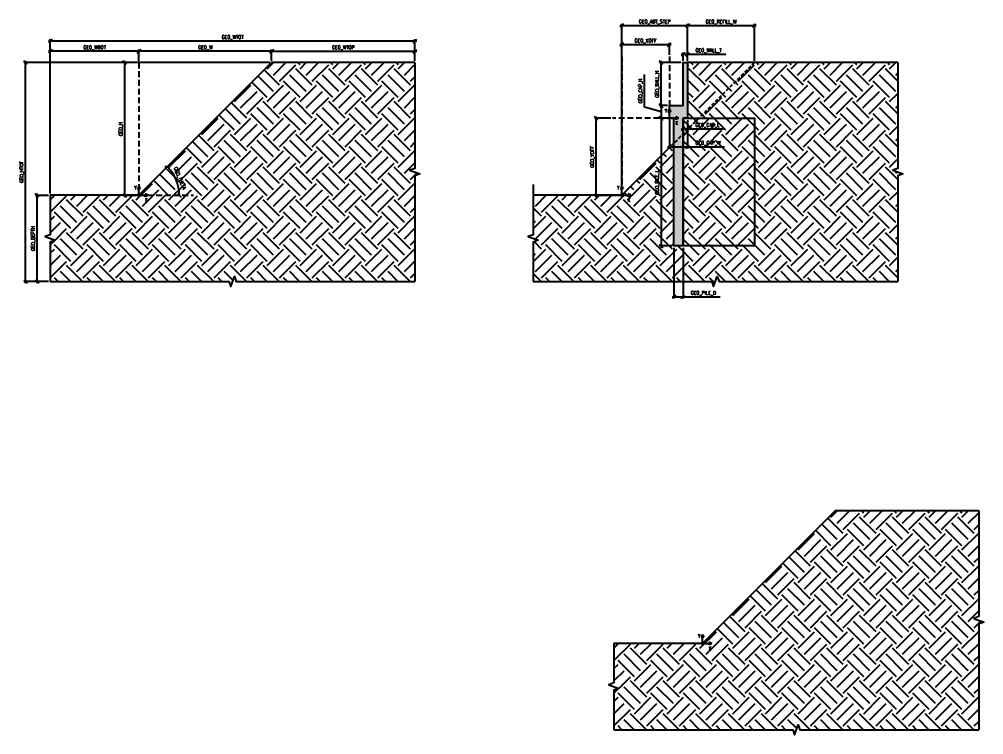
# Model space of a CAD drawing. Header units: millimetres. Extents: x -137513 to 317531, y -53692 to 125625.
# Drawn here: x -3394 to 102371, y -53692 to 24749 of the extents above; entities that cross this region are included whole.
import ezdxf

# ---------------------------------------------------------------- set-up
doc = ezdxf.new("R2010")
doc.units = ezdxf.units.MM
doc.linetypes.add('DASHED', pattern=[19.05, 12.7, -6.35])
for name, color, linetype in [('01', 1, 'Continuous'), ('04', 4, 'Continuous'), ('05', 5, 'Continuous'), ('07', 7, 'Continuous'), ('08', 8, 'Continuous'), ('09', 9, 'Continuous'), ('Concreto_09', 9, 'Continuous'), ('Coordinates_03', 3, 'Continuous'), ('Coordinates_06', 6, 'Continuous'), ('Cota_07', 7, 'Continuous'), ('Soil_27', 27, 'Continuous')]:
    doc.layers.add(name, color=color, linetype=linetype)
doc.styles.add('Romans', font='romans.shx', dxfattribs={"width": 0.9, "height": 400})
doc.dimstyles.new('AUTO 1-200 (1-200)', dxfattribs={"dimscale": 200, "dimtxt": 400, "dimasz": 2, "dimexe": 1, "dimexo": 1, "dimgap": 1, "dimtad": 1, "dimdec": 0, "dimlfac": 0.1, "dimzin": 0, "dimdsep": 46, "dimtxsty": 'Romans', "dimblk1": 'OBLIQUE', "dimblk2": 'OBLIQUE', "dimsah": 1, "dimcen": 2, "dimdle": 1, "dimclrd": 7, "dimclre": 7, "dimclrt": 167, "dimazin": 2, "dimtfac": 1, "dimtdec": 0, "dimtmove": 0, "dimatfit": 3, "dimfxl": 0, "dimfrac": 1, "dimarcsym": 0})
doc.dimstyles.new('C 1-200 (1-200)', dxfattribs={"dimscale": 200, "dimtxt": 400, "dimasz": 2, "dimexe": 1, "dimexo": 1, "dimgap": 1, "dimtad": 1, "dimdec": 0, "dimlfac": 0.1, "dimzin": 0, "dimdsep": 46, "dimtxsty": 'Romans', "dimblk1": 'OBLIQUE', "dimblk2": 'OBLIQUE', "dimsah": 1, "dimcen": 2, "dimdle": 1, "dimclrd": 7, "dimclre": 7, "dimclrt": 150, "dimazin": 2, "dimtfac": 1, "dimtdec": 0, "dimtmove": 0, "dimatfit": 3, "dimfxl": 0, "dimfrac": 1, "dimarcsym": 0})

# ---------------------------------------------------------------- blocks, each defined once
blk = doc.blocks.new('_Oblique')
at = {"color": 0, "linetype": 'ByBlock', "lineweight": -2}
blk.add_line((-0.5, -0.5), (0.5, 0.5), dxfattribs=at)
blk = doc.blocks.new('*D3')
at = {"layer": 'Cota_07', "color": 7, "linetype": 'ByBlock', "lineweight": -2, "transparency": 16777216}
for p, q in [((8169, 5247), (8169, 20200)), ((24076, 20000), (7969, 20000)), ((9524, 5447), (7969, 5447))]:
    blk.add_line(p, q, dxfattribs=at)
at = {"layer": 'DEFPOINTS', "color": 0, "transparency": 16777216}
for p in [(8169, 20000), (24276, 20000), (9724, 5447)]:
    blk.add_point(p, dxfattribs=at)
at = {"layer": 'Cota_07', "color": 7, "lineweight": -2, "transparency": 16777216, "xscale": 400, "yscale": 400, "zscale": 400}
for p, rotation in [((8169, 20000), 90), ((8169, 5447), 270)]:
    blk.add_blockref('_Oblique', p, dxfattribs=dict(at, rotation=rotation))
at = {"layer": 'Cota_07', "color": 150, "transparency": 16777216, "insert": (7750, 12724), "char_height": 400, "attachment_point": 5, "rotation": 90, "style": 'Romans'}
blk.add_mtext('GEO_H', dxfattribs=at)
blk = doc.blocks.new('*D4')
at = {"layer": 'Cota_07', "color": 7, "linetype": 'ByBlock', "lineweight": -2, "transparency": 16777216}
blk.add_arc((9724, 5447), 4435, 0, 45, dxfattribs=at)
at = {"layer": 'DEFPOINTS', "color": 0, "transparency": 16777216}
for p in [(17284, 13008), (14008, 6595), (9724, 5447), (9724, 5447), (15724, 5447)]:
    blk.add_point(p, dxfattribs=at)
at = {"layer": 'Cota_07', "color": 7, "lineweight": -2, "transparency": 16777216, "xscale": 400, "yscale": 400, "zscale": 400}
for p, rotation in [((12860, 8584), 135), ((14159, 5447), 270)]:
    blk.add_blockref('_Oblique', p, dxfattribs=dict(at, rotation=rotation))
at = {"layer": 'Cota_07', "color": 150, "transparency": 16777216, "insert": (14209, 7305), "char_height": 400, "attachment_point": 5, "rotation": 292.5, "style": 'Romans'}
blk.add_mtext('GEO_THETA', dxfattribs=at)
blk = doc.blocks.new('*D5')
at = {"layer": 'Cota_07', "color": 7, "linetype": 'ByBlock', "lineweight": -2, "transparency": 16777216}
for p, q in [((24076, 21238), (40200, 21238)), ((24276, 20200), (24276, 21438)), ((40000, 20200), (40000, 21438))]:
    blk.add_line(p, q, dxfattribs=at)
at = {"layer": 'DEFPOINTS', "color": 0, "transparency": 16777216}
for p in [(40000, 21238), (24276, 20000), (40000, 20000)]:
    blk.add_point(p, dxfattribs=at)
at = {"layer": 'Cota_07', "color": 7, "lineweight": -2, "transparency": 16777216, "xscale": 400, "yscale": 400, "zscale": 400, "rotation": 180}
blk.add_blockref('_Oblique', (24276, 21238), dxfattribs=at)
at = {"layer": 'Cota_07', "color": 7, "lineweight": -2, "transparency": 16777216, "xscale": 400, "yscale": 400, "zscale": 400}
blk.add_blockref('_Oblique', (40000, 21238), dxfattribs=at)
at = {"layer": 'Cota_07', "color": 150, "transparency": 16777216, "insert": (32138, 21657), "char_height": 400, "attachment_point": 5, "style": 'Romans'}
blk.add_mtext('GEO_WTOP', dxfattribs=at)
blk = doc.blocks.new('*D6')
at = {"layer": 'Cota_07', "color": 7, "linetype": 'ByBlock', "lineweight": -2, "transparency": 16777216}
for p, q in [((24476, 21238), (9524, 21238)), ((9724, 20200), (9724, 21438)), ((24276, 20200), (24276, 21438))]:
    blk.add_line(p, q, dxfattribs=at)
at = {"layer": 'DEFPOINTS', "color": 0, "transparency": 16777216}
for p in [(9724, 21238), (9724, 20000), (24276, 20000)]:
    blk.add_point(p, dxfattribs=at)
at = {"layer": 'Cota_07', "color": 7, "lineweight": -2, "transparency": 16777216, "xscale": 400, "yscale": 400, "zscale": 400, "rotation": 180}
blk.add_blockref('_Oblique', (9724, 21238), dxfattribs=at)
at = {"layer": 'Cota_07', "color": 7, "lineweight": -2, "transparency": 16777216, "xscale": 400, "yscale": 400, "zscale": 400}
blk.add_blockref('_Oblique', (24276, 21238), dxfattribs=at)
at = {"layer": 'Cota_07', "color": 167, "transparency": 16777216, "insert": (17000, 21657), "char_height": 400, "attachment_point": 5, "style": 'Romans'}
blk.add_mtext('GEO_W', dxfattribs=at)
blk = doc.blocks.new('*D7')
at = {"layer": 'Cota_07', "color": 7, "linetype": 'ByBlock', "lineweight": -2, "transparency": 16777216}
for p, q in [((9924, 21238), (-200, 21238)), ((0, 5647), (0, 21438)), ((9724, 20200), (9724, 21438))]:
    blk.add_line(p, q, dxfattribs=at)
at = {"layer": 'DEFPOINTS', "color": 0, "transparency": 16777216}
for p in [(0, 21238), (9724, 20000), (0, 5447)]:
    blk.add_point(p, dxfattribs=at)
at = {"layer": 'Cota_07', "color": 7, "lineweight": -2, "transparency": 16777216, "xscale": 400, "yscale": 400, "zscale": 400, "rotation": 180}
blk.add_blockref('_Oblique', (0, 21238), dxfattribs=at)
at = {"layer": 'Cota_07', "color": 7, "lineweight": -2, "transparency": 16777216, "xscale": 400, "yscale": 400, "zscale": 400}
blk.add_blockref('_Oblique', (9724, 21238), dxfattribs=at)
at = {"layer": 'Cota_07', "color": 150, "transparency": 16777216, "insert": (4862, 21657), "char_height": 400, "attachment_point": 5, "style": 'Romans'}
blk.add_mtext('GEO_WBOT', dxfattribs=at)
blk = doc.blocks.new('*D8')
at = {"layer": 'Cota_07', "color": 7, "linetype": 'ByBlock', "lineweight": -2, "transparency": 16777216}
for p, q in [((40200, 22356), (-200, 22356)), ((0, 5647), (0, 22556)), ((40000, 20200), (40000, 22556))]:
    blk.add_line(p, q, dxfattribs=at)
at = {"layer": 'DEFPOINTS', "color": 0, "transparency": 16777216}
for p in [(0, 22356), (40000, 20000), (0, 5447)]:
    blk.add_point(p, dxfattribs=at)
at = {"layer": 'Cota_07', "color": 7, "lineweight": -2, "transparency": 16777216, "xscale": 400, "yscale": 400, "zscale": 400, "rotation": 180}
blk.add_blockref('_Oblique', (0, 22356), dxfattribs=at)
at = {"layer": 'Cota_07', "color": 7, "lineweight": -2, "transparency": 16777216, "xscale": 400, "yscale": 400, "zscale": 400}
blk.add_blockref('_Oblique', (40000, 22356), dxfattribs=at)
at = {"layer": 'Cota_07', "color": 167, "transparency": 16777216, "insert": (20000, 22775), "char_height": 400, "attachment_point": 5, "style": 'Romans'}
blk.add_mtext('GEO_WTOT', dxfattribs=at)
blk = doc.blocks.new('*D9')
at = {"layer": 'Cota_07', "color": 7, "linetype": 'ByBlock', "lineweight": -2, "transparency": 16777216}
for p, q in [((65157, 15110), (65157, 18682)), ((66987, 14595), (65157, 15110)), ((67698, 15295), (66787, 15295)), ((66987, 15495), (66987, 13695)), ((67698, 13895), (66787, 13895))]:
    blk.add_line(p, q, dxfattribs=at)
at = {"layer": 'DEFPOINTS', "color": 0, "transparency": 16777216}
for p in [(67898, 15295), (66987, 13895), (67898, 13895)]:
    blk.add_point(p, dxfattribs=at)
at = {"layer": 'Cota_07', "color": 7, "lineweight": -2, "transparency": 16777216, "xscale": 400, "yscale": 400, "zscale": 400}
for p, rotation in [((66987, 15295), 90), ((66987, 13895), 270)]:
    blk.add_blockref('_Oblique', p, dxfattribs=dict(at, rotation=rotation))
at = {"layer": 'Cota_07', "color": 150, "transparency": 16777216, "insert": (64738, 16896), "char_height": 400, "attachment_point": 5, "rotation": 90, "style": 'Romans'}
blk.add_mtext('GEO_CAP_H', dxfattribs=at)
blk = doc.blocks.new('*D10')
at = {"layer": 'Cota_07', "color": 7, "linetype": 'ByBlock', "lineweight": -2, "transparency": 16777216}
for p, q in [((66987, 15095), (66987, 20200)), ((69198, 20000), (66787, 20000)), ((67698, 15295), (66787, 15295))]:
    blk.add_line(p, q, dxfattribs=at)
at = {"layer": 'DEFPOINTS', "color": 0, "transparency": 16777216}
for p in [(66987, 20000), (69398, 20000), (67898, 15295)]:
    blk.add_point(p, dxfattribs=at)
at = {"layer": 'Cota_07', "color": 7, "lineweight": -2, "transparency": 16777216, "xscale": 400, "yscale": 400, "zscale": 400}
for p, rotation in [((66987, 20000), 90), ((66987, 15295), 270)]:
    blk.add_blockref('_Oblique', p, dxfattribs=dict(at, rotation=rotation))
at = {"layer": 'Cota_07', "color": 150, "transparency": 16777216, "insert": (66568, 17647), "char_height": 400, "attachment_point": 5, "rotation": 90, "style": 'Romans'}
blk.add_mtext('GEO_WALL_H', dxfattribs=at)
blk = doc.blocks.new('*D11')
at = {"layer": 'Cota_07', "color": 7, "linetype": 'ByBlock', "lineweight": -2, "transparency": 16777216}
for p, q in [((67698, 13895), (66787, 13895)), ((66987, 14095), (66987, -305)), ((68198, -105), (66787, -105))]:
    blk.add_line(p, q, dxfattribs=at)
at = {"layer": 'DEFPOINTS', "color": 0, "transparency": 16777216}
for p in [(67898, 13895), (66987, -105), (68398, -105)]:
    blk.add_point(p, dxfattribs=at)
at = {"layer": 'Cota_07', "color": 7, "lineweight": -2, "transparency": 16777216, "xscale": 400, "yscale": 400, "zscale": 400}
for p, rotation in [((66987, 13895), 90), ((66987, -105), 270)]:
    blk.add_blockref('_Oblique', p, dxfattribs=dict(at, rotation=rotation))
at = {"layer": 'Cota_07', "color": 150, "transparency": 16777216, "insert": (66568, 6895), "char_height": 400, "attachment_point": 5, "rotation": 90, "style": 'Romans'}
blk.add_mtext('GEO_PILE_L', dxfattribs=at)
blk = doc.blocks.new('*D12')
at = {"layer": 'Cota_07', "color": 7, "linetype": 'ByBlock', "lineweight": -2, "transparency": 16777216}
for p, q in [((68398, -305), (68398, -5881)), ((69398, -305), (69398, -5881)), ((68198, -5681), (69398, -5681)), ((69398, -5681), (73455, -5681))]:
    blk.add_line(p, q, dxfattribs=at)
at = {"layer": 'DEFPOINTS', "color": 0, "transparency": 16777216}
for p in [(68398, -105), (69398, -105), (69398, -5681)]:
    blk.add_point(p, dxfattribs=at)
at = {"layer": 'Cota_07', "color": 7, "lineweight": -2, "transparency": 16777216, "xscale": 400, "yscale": 400, "zscale": 400, "rotation": 180}
blk.add_blockref('_Oblique', (68398, -5681), dxfattribs=at)
at = {"layer": 'Cota_07', "color": 7, "lineweight": -2, "transparency": 16777216, "xscale": 400, "yscale": 400, "zscale": 400}
blk.add_blockref('_Oblique', (69398, -5681), dxfattribs=at)
at = {"layer": 'Cota_07', "color": 150, "transparency": 16777216, "insert": (71626, -5262), "char_height": 400, "attachment_point": 5, "style": 'Romans'}
blk.add_mtext('GEO_PILE_D', dxfattribs=at)
blk = doc.blocks.new('*D13')
at = {"layer": 'Cota_07', "color": 7, "linetype": 'ByBlock', "lineweight": -2, "transparency": 16777216}
for p, q in [((67898, 13695), (67898, 10566)), ((69898, 13695), (69898, 10566)), ((67698, 10766), (69898, 10766)), ((69898, 10766), (73938, 10766))]:
    blk.add_line(p, q, dxfattribs=at)
at = {"layer": 'DEFPOINTS', "color": 0, "transparency": 16777216}
for p in [(67898, 13895), (69898, 13895), (69898, 10766)]:
    blk.add_point(p, dxfattribs=at)
at = {"layer": 'Cota_07', "color": 7, "lineweight": -2, "transparency": 16777216, "xscale": 400, "yscale": 400, "zscale": 400, "rotation": 180}
blk.add_blockref('_Oblique', (67898, 10766), dxfattribs=at)
at = {"layer": 'Cota_07', "color": 7, "lineweight": -2, "transparency": 16777216, "xscale": 400, "yscale": 400, "zscale": 400}
blk.add_blockref('_Oblique', (69898, 10766), dxfattribs=at)
at = {"layer": 'Cota_07', "color": 150, "transparency": 16777216, "insert": (72118, 11185), "char_height": 400, "attachment_point": 5, "style": 'Romans'}
blk.add_mtext('GEO_CAP_W', dxfattribs=at)
blk = doc.blocks.new('*D14')
at = {"layer": 'Cota_07', "color": 7, "linetype": 'ByBlock', "lineweight": -2, "transparency": 16777216}
for p, q in [((69198, 20910), (69898, 20910)), ((69398, 20200), (69398, 21110)), ((69898, 20200), (69898, 21110)), ((69898, 20910), (74092, 20910))]:
    blk.add_line(p, q, dxfattribs=at)
at = {"layer": 'DEFPOINTS', "color": 0, "transparency": 16777216}
for p in [(69898, 20910), (69398, 20000), (69898, 20000)]:
    blk.add_point(p, dxfattribs=at)
at = {"layer": 'Cota_07', "color": 7, "lineweight": -2, "transparency": 16777216, "xscale": 400, "yscale": 400, "zscale": 400, "rotation": 180}
blk.add_blockref('_Oblique', (69398, 20910), dxfattribs=at)
at = {"layer": 'Cota_07', "color": 7, "lineweight": -2, "transparency": 16777216, "xscale": 400, "yscale": 400, "zscale": 400}
blk.add_blockref('_Oblique', (69898, 20910), dxfattribs=at)
at = {"layer": 'Cota_07', "color": 150, "transparency": 16777216, "insert": (72195, 21329), "char_height": 400, "attachment_point": 5, "style": 'Romans'}
blk.add_mtext('GEO_WALL_T', dxfattribs=at)
blk = doc.blocks.new('*D15')
at = {"layer": 'Cota_07', "color": 7, "linetype": 'ByBlock', "lineweight": -2, "transparency": 16777216}
for p, q in [((-200, 5447), (-1649, 5447)), ((-1449, -4200), (-1449, 5647)), ((-200, -4000), (-1649, -4000))]:
    blk.add_line(p, q, dxfattribs=at)
at = {"layer": 'DEFPOINTS', "color": 0, "transparency": 16777216}
for p in [(-1449, 5447), (0, 5447), (0, -4000)]:
    blk.add_point(p, dxfattribs=at)
at = {"layer": 'Cota_07', "color": 7, "lineweight": -2, "transparency": 16777216, "xscale": 400, "yscale": 400, "zscale": 400}
for p, rotation in [((-1449, 5447), 90), ((-1449, -4000), 270)]:
    blk.add_blockref('_Oblique', p, dxfattribs=dict(at, rotation=rotation))
at = {"layer": 'Cota_07', "color": 150, "transparency": 16777216, "insert": (-1868, 724), "char_height": 400, "attachment_point": 5, "rotation": 90, "style": 'Romans'}
blk.add_mtext('GEO_DEPTH', dxfattribs=at)
blk = doc.blocks.new('*D16')
at = {"layer": 'Cota_07', "color": 7, "linetype": 'ByBlock', "lineweight": -2, "transparency": 16777216}
for p, q in [((-2713, -4200), (-2713, 20200)), ((24076, 20000), (-2913, 20000)), ((-200, -4000), (-2913, -4000))]:
    blk.add_line(p, q, dxfattribs=at)
at = {"layer": 'DEFPOINTS', "color": 0, "transparency": 16777216}
for p in [(-2713, 20000), (24276, 20000), (0, -4000)]:
    blk.add_point(p, dxfattribs=at)
at = {"layer": 'Cota_07', "color": 7, "lineweight": -2, "transparency": 16777216, "xscale": 400, "yscale": 400, "zscale": 400}
for p, rotation in [((-2713, 20000), 90), ((-2713, -4000), 270)]:
    blk.add_blockref('_Oblique', p, dxfattribs=dict(at, rotation=rotation))
at = {"layer": 'Cota_07', "color": 167, "transparency": 16777216, "insert": (-3132, 8000), "char_height": 400, "attachment_point": 5, "rotation": 90, "style": 'Romans'}
blk.add_mtext('GEO_HTOT', dxfattribs=at)
blk = doc.blocks.new('*D17')
at = {"layer": 'Cota_07', "color": 7, "linetype": 'ByBlock', "lineweight": -2, "transparency": 16777216}
for p, q in [((62474, 21982), (68098, 21982)), ((62674, 20856), (62674, 22182)), ((67898, 20856), (67898, 22182))]:
    blk.add_line(p, q, dxfattribs=at)
at = {"layer": 'DEFPOINTS', "color": 0, "transparency": 16777216}
for p in [(67898, 21982), (62674, 20656), (67898, 20656)]:
    blk.add_point(p, dxfattribs=at)
at = {"layer": 'Cota_07', "color": 7, "lineweight": -2, "transparency": 16777216, "xscale": 400, "yscale": 400, "zscale": 400, "rotation": 180}
blk.add_blockref('_Oblique', (62674, 21982), dxfattribs=at)
at = {"layer": 'Cota_07', "color": 7, "lineweight": -2, "transparency": 16777216, "xscale": 400, "yscale": 400, "zscale": 400}
blk.add_blockref('_Oblique', (67898, 21982), dxfattribs=at)
at = {"layer": 'Cota_07', "color": 167, "transparency": 16777216, "insert": (65286, 22402), "char_height": 400, "attachment_point": 5, "style": 'Romans'}
blk.add_mtext('GEO_XOFF', dxfattribs=at)
blk = doc.blocks.new('*D18')
at = {"layer": 'Cota_07', "color": 7, "linetype": 'ByBlock', "lineweight": -2, "transparency": 16777216}
for p, q in [((61474, 13895), (59670, 13895)), ((59870, 5247), (59870, 14095)), ((62474, 5447), (59670, 5447))]:
    blk.add_line(p, q, dxfattribs=at)
at = {"layer": 'DEFPOINTS', "color": 0, "transparency": 16777216}
for p in [(59870, 13895), (61674, 13895), (62674, 5447)]:
    blk.add_point(p, dxfattribs=at)
at = {"layer": 'Cota_07', "color": 7, "lineweight": -2, "transparency": 16777216, "xscale": 400, "yscale": 400, "zscale": 400}
for p, rotation in [((59870, 13895), 90), ((59870, 5447), 270)]:
    blk.add_blockref('_Oblique', p, dxfattribs=dict(at, rotation=rotation))
at = {"layer": 'Cota_07', "color": 167, "transparency": 16777216, "insert": (59451, 9671), "char_height": 400, "attachment_point": 5, "rotation": 90, "style": 'Romans'}
blk.add_mtext('GEO_YOFF', dxfattribs=at)
blk = doc.blocks.new('*D27')
at = {"layer": 'Cota_07', "color": 7, "linetype": 'ByBlock', "lineweight": -2, "transparency": 16777216}
for p, q in [((62474, 24068), (70098, 24068)), ((62674, 5647), (62674, 24268)), ((69898, 20200), (69898, 24268))]:
    blk.add_line(p, q, dxfattribs=at)
at = {"layer": 'DEFPOINTS', "color": 0, "transparency": 16777216}
for p in [(69898, 24068), (69898, 20000), (62674, 5447)]:
    blk.add_point(p, dxfattribs=at)
at = {"layer": 'Cota_07', "color": 7, "lineweight": -2, "transparency": 16777216, "xscale": 400, "yscale": 400, "zscale": 400, "rotation": 180}
blk.add_blockref('_Oblique', (62674, 24068), dxfattribs=at)
at = {"layer": 'Cota_07', "color": 7, "lineweight": -2, "transparency": 16777216, "xscale": 400, "yscale": 400, "zscale": 400}
blk.add_blockref('_Oblique', (69898, 24068), dxfattribs=at)
at = {"layer": 'Cota_07', "color": 150, "transparency": 16777216, "insert": (66286, 24487), "char_height": 400, "attachment_point": 5, "style": 'Romans'}
blk.add_mtext('GEO_ABT_STEP', dxfattribs=at)
blk = doc.blocks.new('*D28')
at = {"layer": 'Cota_07', "color": 7, "linetype": 'ByBlock', "lineweight": -2, "transparency": 16777216}
for p, q in [((69698, 24068), (77426, 24068)), ((69898, 20200), (69898, 24268)), ((77226, 20200), (77226, 24268))]:
    blk.add_line(p, q, dxfattribs=at)
at = {"layer": 'DEFPOINTS', "color": 0, "transparency": 16777216}
for p in [(77226, 24068), (69898, 20000), (77226, 20000)]:
    blk.add_point(p, dxfattribs=at)
at = {"layer": 'Cota_07', "color": 7, "lineweight": -2, "transparency": 16777216, "xscale": 400, "yscale": 400, "zscale": 400, "rotation": 180}
blk.add_blockref('_Oblique', (69898, 24068), dxfattribs=at)
at = {"layer": 'Cota_07', "color": 7, "lineweight": -2, "transparency": 16777216, "xscale": 400, "yscale": 400, "zscale": 400}
blk.add_blockref('_Oblique', (77226, 24068), dxfattribs=at)
at = {"layer": 'Cota_07', "color": 167, "transparency": 16777216, "insert": (73562, 24487), "char_height": 400, "attachment_point": 5, "style": 'Romans'}
blk.add_mtext('GEO_REFILL_W', dxfattribs=at)
blk = doc.blocks.new('*D29')
at = {"layer": 'Cota_07', "color": 7, "linetype": 'ByBlock', "lineweight": -2, "transparency": 16777216}
for p, q in [((69198, 12721), (69898, 12721)), ((69398, 13695), (69398, 12521)), ((69898, 13695), (69898, 12521)), ((69898, 12721), (73852, 12721))]:
    blk.add_line(p, q, dxfattribs=at)
at = {"layer": 'DEFPOINTS', "color": 0, "transparency": 16777216}
for p in [(69398, 13895), (69898, 13895), (69898, 12721)]:
    blk.add_point(p, dxfattribs=at)
at = {"layer": 'Cota_07', "color": 7, "lineweight": -2, "transparency": 16777216, "xscale": 400, "yscale": 400, "zscale": 400, "rotation": 180}
blk.add_blockref('_Oblique', (69398, 12721), dxfattribs=at)
at = {"layer": 'Cota_07', "color": 7, "lineweight": -2, "transparency": 16777216, "xscale": 400, "yscale": 400, "zscale": 400}
blk.add_blockref('_Oblique', (69898, 12721), dxfattribs=at)
at = {"layer": 'Cota_07', "color": 167, "transparency": 16777216, "insert": (72075, 13140), "char_height": 400, "attachment_point": 5, "style": 'Romans'}
blk.add_mtext('GEO_CAP_E', dxfattribs=at)

msp = doc.modelspace()

# ---------------------------------------------------------------- hatches: boundary and pattern name
at = {"layer": 'Concreto_09'}
h = msp.add_hatch(dxfattribs=at)
h.set_pattern_fill('AR-CONC', color=256, scale=4)
h.set_pattern_definition([(50, (-2000, 0), (728.7387, -63.7563), [76.2, -838.2]), (355, (-2000, 0), (-140.974, 764.2274), [60.96, -670.562]), (100.4514, (-1939.3, -5.3), (587.765, 700.471), [64.76, -712.361]), (46.1842, (-2000, 203.2), (1084.316, -168.169), [114.3, -1257.3]), (96.6356, (-1909.6, 189.2), (949.617, 989.704), [97.14, -1068.542]), (351.1842, (-2000, 203.2), (949.617, 989.704), [91.44, -1005.839]), (21, (-1898.4, 152.4), (606.4576, -409.061), [76.2, -838.2]), (326, (-1898.4, 152.4), (247.208, 736.752), [60.96, -670.56]), (71.4514, (-1847.86, 118.3), (853.666, 327.691), [64.76, -712.36]), (37.5, (-2000, 0), (12.3544, 338.2202), [0, -662.432, 0, -680.72, 0, -673.1]), (7.5, (-2000, 0), (267.2787, 400.7223), [0, -388.112, 0, -647.192, 0, -256.54]), (327.5, (-2226.57, 0), (542.3624, -22.915), [0, -254, 0, -792.48, 0, -1051.56]), (317.5, (-2328.17, 0), (592.5167, 101.706), [0, -330.2, 0, -526.288, 0, -746.76])])
h.paths.add_polyline_path([(69397.5, 13894.8), (69397.5, -105.2), (68397.5, -105.2), (68397.5, 13894.8), (67897.5, 13894.8), (67897.5, 15294.8), (69397.5, 15294.8), (69397.5, 20000), (69897.5, 20000), (69897.5, 13894.8)], flags=17)
h.paths.add_polyline_path([(69397.5, 13894.8), (69897.5, 13894.8)], flags=0)
at = {"layer": 'Coordinates_03', "transparency": 33554534}
h = msp.add_hatch(color=256, dxfattribs=at)
h.dxf.hatch_style = 1
h.paths.add_polyline_path([(67897.5, 14894.8), (67747.5, 14594.8), (67897.5, 14594.8), (68047.5, 14594.8)])
h = msp.add_hatch(color=256, dxfattribs=at)
h.dxf.hatch_style = 1
h.paths.add_polyline_path([(67997.5, 13894.8), (67897.5, 13894.8), (67897.5, 13994.8, 0.41421356), (67797.5, 13894.8, 1)])
h = msp.add_hatch(color=256, dxfattribs=at)
h.dxf.hatch_style = 1
h.paths.add_polyline_path([(67897.5, 13994.8), (67897.5, 13894.8), (67997.5, 13894.8, 0.41421356)], flags=17)
h = msp.add_hatch(color=256, dxfattribs=at)
h.dxf.hatch_style = 1
h.paths.add_polyline_path([(68597.5, 14044.8), (68597.5, 13894.8), (68597.5, 13744.8), (68897.5, 13894.8)])
at = {"layer": 'Coordinates_06', "transparency": 33554534}
h = msp.add_hatch(color=256, dxfattribs=at)
h.dxf.hatch_style = 1
h.paths.add_polyline_path([(9723.7, 6447.4), (9573.7, 6147.4), (9723.7, 6147.4), (9873.7, 6147.4)])
h = msp.add_hatch(color=256, dxfattribs=at)
h.dxf.hatch_style = 1
h.paths.add_polyline_path([(62673.8, 6447.4), (62523.8, 6147.4), (62673.8, 6147.4), (62823.8, 6147.4)])
h = msp.add_hatch(color=256, dxfattribs=at)
h.dxf.hatch_style = 1
h.paths.add_polyline_path([(9823.7, 5447.4), (9723.7, 5447.4), (9723.7, 5547.4, 0.41421356), (9623.7, 5447.4, 1)])
h = msp.add_hatch(color=256, dxfattribs=at)
h.dxf.hatch_style = 1
h.paths.add_polyline_path([(9723.7, 5547.4), (9723.7, 5447.4), (9823.7, 5447.4, 0.41421356)], flags=17)
h = msp.add_hatch(color=256, dxfattribs=at)
h.dxf.hatch_style = 1
h.paths.add_polyline_path([(10423.7, 5597.4), (10423.7, 5447.4), (10423.7, 5297.4), (10723.7, 5447.4)])
h = msp.add_hatch(color=256, dxfattribs=at)
h.dxf.hatch_style = 1
h.paths.add_polyline_path([(62773.8, 5447.4), (62673.8, 5447.4), (62673.8, 5547.4, 0.41421356), (62573.8, 5447.4, 1)])
h = msp.add_hatch(color=256, dxfattribs=at)
h.dxf.hatch_style = 1
h.paths.add_polyline_path([(62673.8, 5547.4), (62673.8, 5447.4), (62773.8, 5447.4, 0.41421356)], flags=17)
h = msp.add_hatch(color=256, dxfattribs=at)
h.dxf.hatch_style = 1
h.paths.add_polyline_path([(63373.8, 5597.4), (63373.8, 5447.4), (63373.8, 5297.4), (63673.8, 5447.4)])
h = msp.add_hatch(color=256, dxfattribs=at)
h.dxf.hatch_style = 1
h.paths.add_polyline_path([(71545.5, -42694.8), (71395.5, -42994.8), (71545.5, -42994.8), (71695.5, -42994.8)])
h = msp.add_hatch(color=256, dxfattribs=at)
h.dxf.hatch_style = 1
h.paths.add_polyline_path([(71645.5, -43694.8), (71545.5, -43694.8), (71545.5, -43594.8, 0.41421356), (71445.5, -43694.8, 1)])
h = msp.add_hatch(color=256, dxfattribs=at)
h.dxf.hatch_style = 1
h.paths.add_polyline_path([(71545.5, -43594.8), (71545.5, -43694.8), (71645.5, -43694.8, 0.41421356)], flags=17)
h = msp.add_hatch(color=256, dxfattribs=at)
h.dxf.hatch_style = 1
h.paths.add_polyline_path([(72245.5, -43544.8), (72245.5, -43694.8), (72245.5, -43844.8), (72545.5, -43694.8)])
at = {"layer": 'Soil_27'}
h = msp.add_hatch(dxfattribs=at)
h.set_pattern_fill('EARTH', color=256, scale=400, angle=45)
h.paths.add_polyline_path([(40000, 7600), (40549.5, 7800), (39450.5, 8200), (40000, 8400), (40000, 20000), (24276.3, 20000), (9723.7, 5447.4), (0, 5447.4), (0, 1123.7), (-549.5, 923.7), (549.5, 523.7), (0, 323.7), (0, -4000), (19600, -4000), (19800, -4549.5), (20200, -3450.5), (20400, -4000), (40000, -4000)])
h = msp.add_hatch(dxfattribs=at)
h.set_pattern_fill('EARTH', color=256, scale=400, angle=45)
h.paths.add_polyline_path([(92950.1, 7600), (93499.6, 7800), (92400.6, 8200), (92950.1, 8400), (92950.1, 20000), (69897.5, 20000), (69897.5, 13894.8), (69397.5, 13894.8), (69397.5, -105.2), (68397.5, -105.2), (68397.5, 11171.1), (62673.8, 5447.4), (52950.1, 5447.4), (52950.1, 1123.7), (52400.6, 923.7), (53499.6, 523.7), (52950.1, 323.7), (52950.1, -4000), (72550.1, -4000), (72750.1, -4549.5), (73150.1, -3450.5), (73350.1, -4000), (92950.1, -4000)])
h = msp.add_hatch(dxfattribs=at)
h.set_pattern_fill('EARTH', color=256, scale=400, angle=45)
h.set_pattern_definition([(45, (61821.8, -49142.2), (2e-13, 3592.1), [2540, -2540]), (45, (61148.3, -48468.7), (2e-13, 3592.1), [2540, -2540]), (45, (60474.7, -47795.2), (2e-13, 3592.1), [2540, -2540]), (135, (60474.7, -47346.2), (-3592.1, 2e-13), [2540, -2540]), (135, (61148.3, -46672.7), (-3592.1, 2e-13), [2540, -2540]), (135, (61821.8, -45999.1), (-3592.1, 2e-13), [2540, -2540])])
h.paths.add_polyline_path([(101821.8, -41542.2), (102371.3, -41342.2), (101272.3, -40942.2), (101821.8, -40742.2), (101821.8, -29142.2), (86098.1, -29142.2), (71545.5, -43694.8), (61821.8, -43694.8), (61821.8, -48018.5), (61272.3, -48218.5), (62371.3, -48618.5), (61821.8, -48818.5), (61821.8, -53142.2), (81421.8, -53142.2), (81621.8, -53691.7), (82021.8, -52592.7), (82221.8, -53142.2), (101821.8, -53142.2)])

# ---------------------------------------------------------------- linework, layer by layer
at = {"layer": '01'}
msp.add_lwpolyline([(69397.5, 13894.8), (77226.4, 13894.8), (77226.4, -105.2), (69397.5, -105.2)], close=True, dxfattribs=at)
at = {"layer": '04'}
for p, q in [((24276.3, 20000), (9723.7, 5447.4)), ((40000, 20000), (24276.3, 20000)), ((92950.1, 20000), (69897.5, 20000)), ((68397.5, 11171.1), (62673.8, 5447.4)), ((9723.7, 5447.4), (0, 5447.4)), ((62673.8, 5447.4), (52950.1, 5447.4)), ((86098.1, -29142.2), (71545.5, -43694.8)), ((101821.8, -29142.2), (86098.1, -29142.2)), ((71545.5, -43694.8), (61821.8, -43694.8))]:
    msp.add_line(p, q, dxfattribs=at)
at = {"layer": '05'}
msp.add_lwpolyline([(69397.5, 13894.8), (69397.5, -105.2), (68397.5, -105.2), (68397.5, 13894.8), (67897.5, 13894.8), (67897.5, 15294.8), (69397.5, 15294.8), (69397.5, 20000), (69897.5, 20000), (69897.5, 13894.8), (69397.5, 13894.8), (69897.5, 13894.8)], dxfattribs=at)
at = {"layer": '07', "linetype": 'DASHED', "ltscale": 30, "transparency": 33554559}
msp.add_line((77226.4, 20000), (68397.5, 11171.1), dxfattribs=at)
at = {"layer": '08', "linetype": 'Continuous'}
for points in [[(40000, 20000), (40000, 8400), (39450.5, 8200), (40549.5, 7800), (40000, 7600), (40000, -4000)], [(92950.1, 20000), (92950.1, 8400), (92400.6, 8200), (93499.6, 7800), (92950.1, 7600), (92950.1, -4000)], [(52950.1, 6647.4), (52950.1, 1123.7), (52400.6, 923.7), (53499.6, 523.7), (52950.1, 323.7), (52950.1, -4000)], [(0, 5447.4), (0, 1123.7), (-549.5, 923.7), (549.5, 523.7), (0, 323.7), (0, -4000)], [(0, -4000), (19600, -4000), (19800, -4549.5), (20200, -3450.5), (20400, -4000), (40000, -4000)], [(52950.1, -4000), (72550.1, -4000), (72750.1, -4549.5), (73150.1, -3450.5), (73350.1, -4000), (92950.1, -4000)], [(101821.8, -29142.2), (101821.8, -40742.2), (101272.3, -40942.2), (102371.3, -41342.2), (101821.8, -41542.2), (101821.8, -53142.2)], [(61821.8, -43694.8), (61821.8, -48018.5), (61272.3, -48218.5), (62371.3, -48618.5), (61821.8, -48818.5), (61821.8, -53142.2)], [(61821.8, -53142.2), (81421.8, -53142.2), (81621.8, -53691.7), (82021.8, -52592.7), (82221.8, -53142.2), (101821.8, -53142.2)]]:
    msp.add_lwpolyline(points, dxfattribs=at)
at = {"layer": '09', "linetype": 'DASHED', "ltscale": 50}
for p, q in [((62673.8, 20656.3), (62673.8, 6447.4)), ((67897.5, 20656.3), (67897.5, 15294.8)), ((9723.7, 20000), (9723.7, 5447.4)), ((66786.7, 13894.8), (61673.8, 13894.8)), ((9723.7, 5447.4), (15723.7, 5447.4))]:
    msp.add_line(p, q, dxfattribs=at)
at = {"layer": 'Coordinates_03'}
for p, q in [((67897.5, 14894.8), (67747.5, 14594.8)), ((67897.5, 14894.8), (68047.5, 14594.8)), ((67747.5, 14594.8), (67897.5, 14594.8)), ((67897.5, 13894.8), (67897.5, 14594.8)), ((68047.5, 14594.8), (67897.5, 14594.8)), ((67897.5, 13894.8), (68597.5, 13894.8)), ((68897.5, 13894.8), (68597.5, 14044.8)), ((68597.5, 14044.8), (68597.5, 13894.8)), ((68897.5, 13894.8), (68597.5, 13744.8)), ((68597.5, 13744.8), (68597.5, 13894.8))]:
    msp.add_line(p, q, dxfattribs=at)
msp.add_circle((67897.5, 13894.8), 100, dxfattribs=at)
at = {"layer": 'Coordinates_06'}
for p, q in [((9723.7, 6447.4), (9573.7, 6147.4)), ((9723.7, 6447.4), (9873.7, 6147.4)), ((62673.8, 6447.4), (62523.8, 6147.4)), ((62673.8, 6447.4), (62823.8, 6147.4)), ((9573.7, 6147.4), (9723.7, 6147.4)), ((9723.7, 5447.4), (9723.7, 6147.4)), ((9873.7, 6147.4), (9723.7, 6147.4)), ((9723.7, 5447.4), (10423.7, 5447.4)), ((10723.7, 5447.4), (10423.7, 5597.4)), ((10423.7, 5597.4), (10423.7, 5447.4)), ((10723.7, 5447.4), (10423.7, 5297.4)), ((10423.7, 5297.4), (10423.7, 5447.4)), ((62523.8, 6147.4), (62673.8, 6147.4)), ((62673.8, 5447.4), (62673.8, 6147.4)), ((62823.8, 6147.4), (62673.8, 6147.4)), ((62673.8, 5447.4), (63373.8, 5447.4)), ((63673.8, 5447.4), (63373.8, 5597.4)), ((63373.8, 5597.4), (63373.8, 5447.4)), ((63673.8, 5447.4), (63373.8, 5297.4)), ((63373.8, 5297.4), (63373.8, 5447.4)), ((71545.5, -42694.8), (71395.5, -42994.8)), ((71395.5, -42994.8), (71545.5, -42994.8)), ((71545.5, -42694.8), (71695.5, -42994.8)), ((71545.5, -43694.8), (71545.5, -42994.8)), ((71695.5, -42994.8), (71545.5, -42994.8)), ((71545.5, -43694.8), (72245.5, -43694.8)), ((72545.5, -43694.8), (72245.5, -43544.8)), ((72245.5, -43544.8), (72245.5, -43694.8)), ((72545.5, -43694.8), (72245.5, -43844.8)), ((72245.5, -43844.8), (72245.5, -43694.8))]:
    msp.add_line(p, q, dxfattribs=at)
for centre in [(9723.7, 5447.4), (62673.8, 5447.4), (71545.5, -43694.8)]:
    msp.add_circle(centre, 100, dxfattribs=at)

# ---------------------------------------------------------------- texts
at = {"layer": 'Coordinates_03', "style": 'Romans', "width": 0.9}
for s, p in [('Y', (67367, 14524.5)), ('X', (68528.6, 13174.4))]:
    msp.add_text(s, height=400, dxfattribs=at).set_placement(p)
at = {"layer": 'Coordinates_06', "style": 'Romans', "width": 0.9}
for s, p in [('Y', (9193.2, 6077.1)), ('Y', (62143.3, 6077.1)), ('X', (10354.8, 4727)), ('X', (63304.9, 4727)), ('Y', (71014.9, -43065.1)), ('X', (72176.6, -44415.2))]:
    msp.add_text(s, height=400, dxfattribs=at).set_placement(p)

# ---------------------------------------------------------------- dimensions: what is measured, and where the dimension line sits
at = {"layer": 'Cota_07'}
for base, p1, p2, text, dimstyle, picture, middle in [((69897.5, 24067.6), (62673.8, 5447.4), (69897.5, 20000), 'GEO_ABT_STEP', 'C 1-200 (1-200)', '*D27', (66285.7, 24486.7)), ((77226.4, 24067.6), (69897.5, 20000), (77226.4, 20000), 'GEO_REFILL_W', 'AUTO 1-200 (1-200)', '*D28', (73562, 24486.7)), ((0, 22356), (40000, 20000), (0, 5447.4), 'GEO_WTOT', 'AUTO 1-200 (1-200)', '*D8', (20000, 22775)), ((67897.5, 21982.5), (62673.8, 20656.3), (67897.5, 20656.3), 'GEO_XOFF', 'AUTO 1-200 (1-200)', '*D17', (65285.7, 22401.5)), ((0, 21238), (9723.7, 20000), (0, 5447.4), 'GEO_WBOT', 'C 1-200 (1-200)', '*D7', (4861.9, 21657)), ((9723.7, 21238), (24276.3, 20000), (9723.7, 20000), 'GEO_W', 'AUTO 1-200 (1-200)', '*D6', (17000, 21657)), ((40000, 21238), (24276.3, 20000), (40000, 20000), 'GEO_WTOP', 'C 1-200 (1-200)', '*D5', (32138.1, 21657)), ((69897.5, 20909.8), (69397.5, 20000), (69897.5, 20000), 'GEO_WALL_T', 'C 1-200 (1-200)', '*D14', (72194.7, 21328.8)), ((69897.5, 10765.7), (67897.5, 13894.8), (69897.5, 13894.8), 'GEO_CAP_W', 'C 1-200 (1-200)', '*D13', (72117.5, 11184.8)), ((69897.5, 12720.6), (69397.5, 13894.8), (69897.5, 13894.8), 'GEO_CAP_E', 'AUTO 1-200 (1-200)', '*D29', (72074.7, 13139.6)), ((69397.5, -5680.9), (68397.5, -105.2), (69397.5, -105.2), 'GEO_PILE_D', 'C 1-200 (1-200)', '*D12', (71626.1, -5261.8))]:
    dim = msp.add_linear_dim(base=base, p1=p1, p2=p2, text=text, dimstyle=dimstyle, dxfattribs=at)
    dim.commit()
    dim.dimension.update_dxf_attribs({"geometry": picture, "text_midpoint": middle})
for base, p1, p2, text, dimstyle, picture, middle in [((-2712.8, 20000), (0, -4000), (24276.3, 20000), 'GEO_HTOT', 'AUTO 1-200 (1-200)', '*D16', (-3131.8, 8000)), ((59870, 13894.8), (62673.8, 5447.4), (61673.8, 13894.8), 'GEO_YOFF', 'AUTO 1-200 (1-200)', '*D18', (59451, 9671.1)), ((66986.7, -105.2), (67897.5, 13894.8), (68397.5, -105.2), 'GEO_PILE_L', 'C 1-200 (1-200)', '*D11', (66567.6, 6894.8)), ((-1448.9, 5447.4), (0, -4000), (0, 5447.4), 'GEO_DEPTH', 'C 1-200 (1-200)', '*D15', (-1867.9, 723.7))]:
    dim = msp.add_linear_dim(base=base, p1=p1, p2=p2, angle=90, text=text, dimstyle=dimstyle, dxfattribs=at)
    dim.commit()
    dim.dimension.update_dxf_attribs({"geometry": picture, "text_midpoint": middle})
for base, p1, p2, text, override, picture, middle in [((8168.6, 20000), (9723.7, 5447.4), (24276.3, 20000), 'GEO_H', {"dimzin": 8}, '*D3', (7749.5, 12723.7)), ((66986.7, 20000), (67897.5, 15294.8), (69397.5, 20000), 'GEO_WALL_H', {"dimtmove": 1}, '*D10', (66567.6, 17647.4))]:
    dim = msp.add_linear_dim(base=base, p1=p1, p2=p2, angle=90, text=text, dimstyle='C 1-200 (1-200)', override=override, dxfattribs=at)
    dim.commit()
    dim.dimension.update_dxf_attribs({"geometry": picture, "text_midpoint": middle})
dim = msp.add_linear_dim(base=(66986.7, 13894.8), p1=(67897.5, 15294.8), p2=(67897.5, 13894.8), angle=90, text='GEO_CAP_H', dimstyle='C 1-200 (1-200)', override={"dimtmove": 1}, dxfattribs=at)
dim.commit()
dim.dimension.update_dxf_attribs({"geometry": '*D9', "text_midpoint": (65157.4, 15310.5), "dimtype": 160})
dim = msp.add_angular_dim_2l(base=(14008.1, 6595.4), line1=((17284.1, 13007.8), (9723.7, 5447.4)), line2=((9723.7, 5447.4), (15723.7, 5447.4)), text='GEO_THETA', dimstyle='C 1-200 (1-200)', dxfattribs=at)
dim.commit()
dim.dimension.update_dxf_attribs({"geometry": '*D4', "text_midpoint": (14208.7, 7305.2)})

doc.saveas('drawing.dxf')
